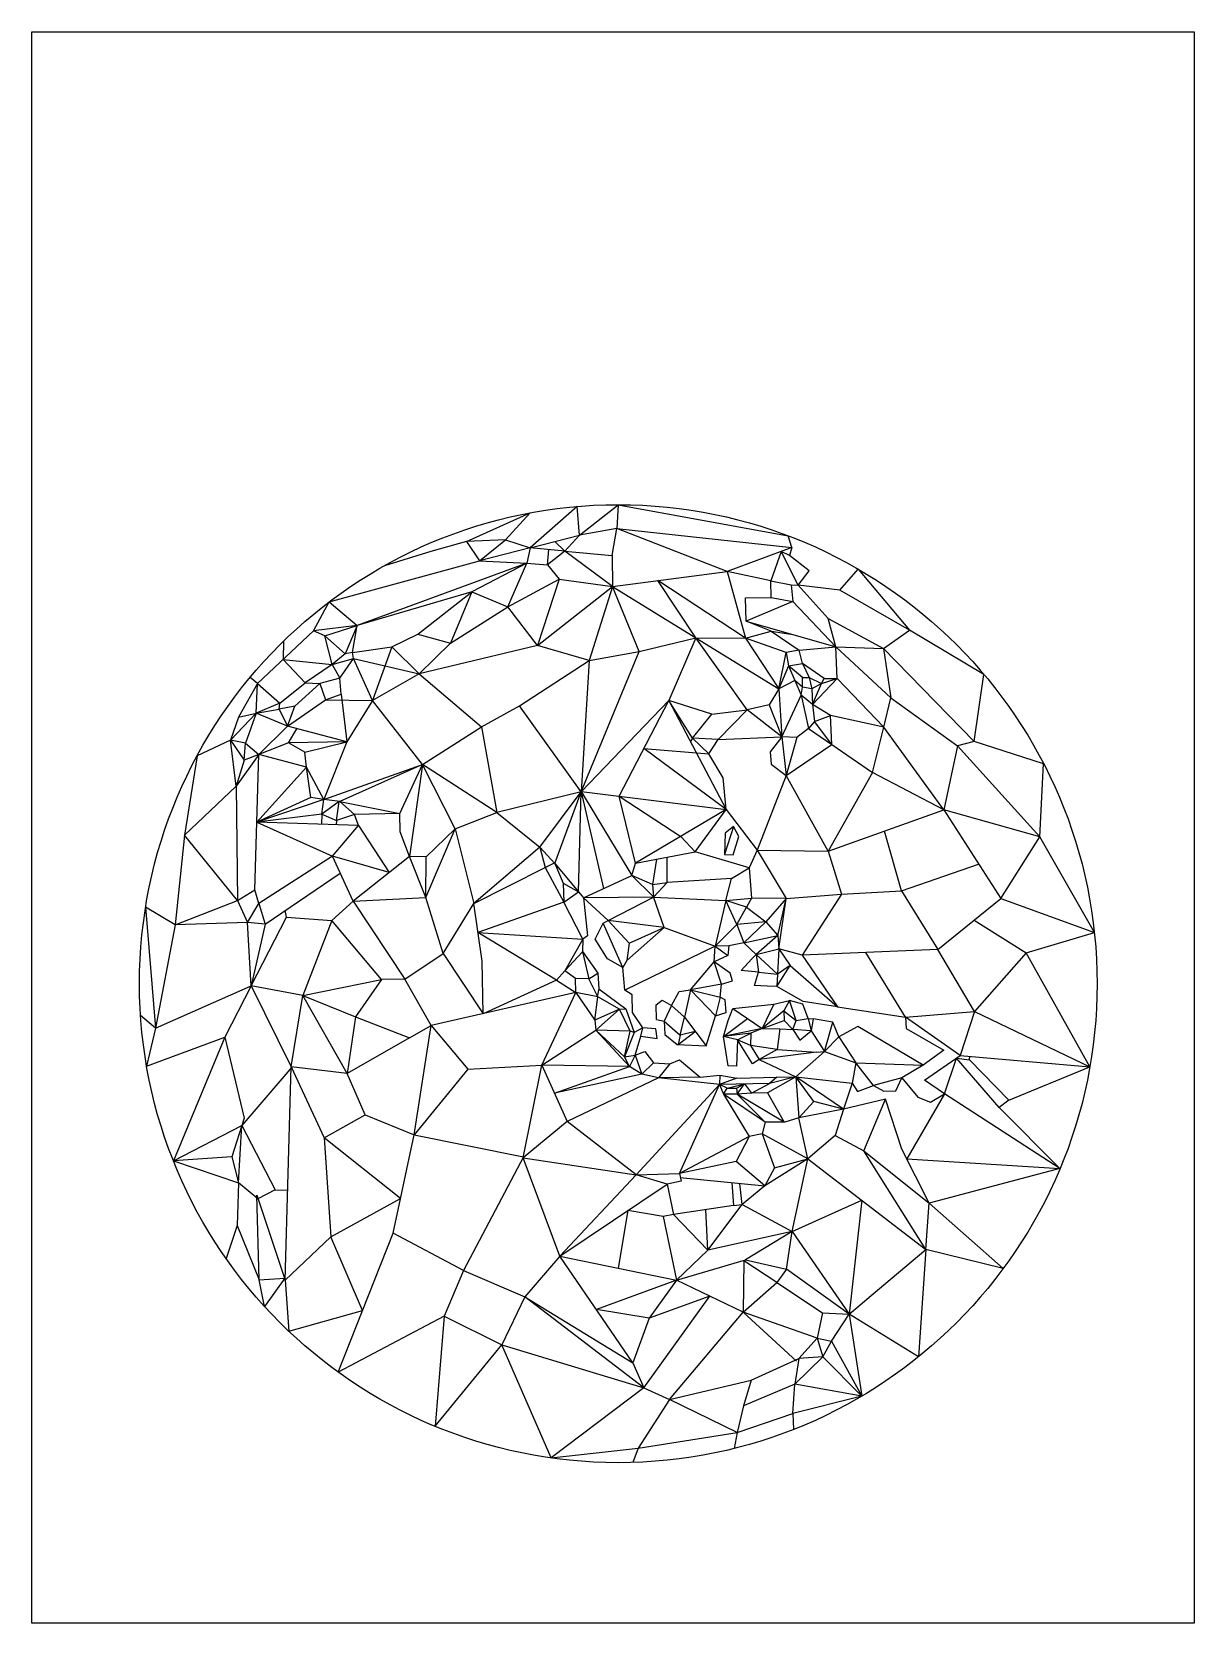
# Model space of a CAD drawing. Header units: millimetres. Extents: x 32631 to 3012340, y 24178 to 4101747.
import ezdxf

# ---------------------------------------------------------------- set-up
doc = ezdxf.new("R2010")
doc.units = ezdxf.units.MM
doc.header["$LTSCALE"] = 0.5
picture_1 = doc.add_image_def('image1.png', size_in_pixel=(2155, 2949))

msp = doc.modelspace()

# ---------------------------------------------------------------- linework, layer by layer
at = {"color": 3}
for points in [[(1246724, 2799968), (1146802, 2795396), (1309794, 2869090)], [(1246724, 2799968), (1309794, 2869090)], [(1536055, 2890126), (1531951, 2829049), (1436829, 2812402), (1536055, 2890126)], [(1536055, 2890126), (1971266, 2810374)], [(1399087, 2771334), (1520371, 2760049), (1531951, 2829049)], [(1520371, 2760049), (1521233, 2680327), (1815246, 2718785), (1531951, 2829049), (1980933, 2780240), (1815246, 2718785)], [(1146802, 2795396), (1055562, 2769764), (936316, 2733619)], [(1146802, 2795396), (1180248, 2745896)], [(1399087, 2771334), (1310271, 2779598), (1301521, 2740195), (1354394, 2735611), (1358073, 2775150)], [(1436829, 2812402), (1399087, 2771334), (1373550, 2796000)], [(1980933, 2780240), (1974998, 2760244), (1953933, 2770225), (1927077, 2695260), (1815246, 2718785)], [(1980933, 2780240), (1971266, 2810374)], [(1977216, 2780644), (1980933, 2780240)], [(1815246, 2718785), (1862139, 2548055), (1928142, 2566183), (1863540, 2591488), (1862184, 2651106), (1928048, 2652604), (1927077, 2695260), (1979466, 2684979), (1983534, 2642298), (2093359, 2525773), (2073699, 2598263), (1997092, 2684302), (2025566, 2720885), (1974998, 2760244)], [(1979466, 2684979), (1997092, 2684302), (1953933, 2770225)], [(1021795, 2558711), (1105557, 2535352), (1252576, 2628433), (1384258, 2699290), (1328547, 2529154), (1252576, 2628433)], [(1328547, 2529154), (1521233, 2680327), (1461052, 2490938), (1589396, 2514117), (1521233, 2680327), (1734661, 2549157), (1636987, 2695468)], [(1734661, 2549157), (1862139, 2548055), (1947653, 2418255), (1966541, 2511472), (1862139, 2548055), (1636987, 2695468)], [(854961, 2511082), (955859, 2525508), (1021795, 2558711), (1160490, 2666555), (1105557, 2535352), (1025691, 2457097), (955859, 2525508), (905653, 2388041), (857150, 2495772), (1025691, 2457097), (905653, 2388041)], [(1160644, 2666924), (866307, 2580856)], [(1928048, 2652604), (1983534, 2642298), (1863540, 2591488), (2093359, 2525773)], [(795212, 2641319), (866307, 2580856)], [(854961, 2511082), (866307, 2580856), (835557, 2508308), (783924, 2554430), (866307, 2580856)], [(678124, 2540473), (676752, 2493796)], [(1775994, 2353411), (1866159, 2364251), (1734661, 2549157), (1947653, 2418255), (1922667, 2377599), (1866159, 2364251)], [(1928142, 2566183), (1999411, 2516925), (2093359, 2525773)], [(1928142, 2566183), (1978450, 2558630)], [(802194, 2480220), (857150, 2495772)], [(1461052, 2490938), (1441040, 2154454), (1282727, 2374805)], [(610899, 2431803), (592204, 2447343)], [(802194, 2480220), (822134, 2445228), (770747, 2431542)], [(1972231, 2477172), (1947653, 2418255)], [(2007847, 2447593), (1972231, 2477172), (2004982, 2402243)], [(2063675, 2445098), (2007942, 2483096), (2025712, 2446907)], [(2025712, 2446907), (2032583, 2418067)], [(562060, 2346010), (607994, 2355625), (610899, 2431803), (668616, 2381727), (607994, 2355625)], [(706963, 2373850), (770747, 2431542)], [(1988607, 2439707), (1947653, 2418255)], [(2008534, 2422187), (1988607, 2439707)], [(2057319, 2431800), (2063675, 2445098), (2097200, 2444698), (2033860, 2378446), (2004982, 2402243), (2008534, 2422187)], [(2032583, 2418067), (2033860, 2378446), (2057319, 2431800), (2097200, 2444698)], [(1034254, 2224402), (905653, 2388041), (839827, 2282862), (688483, 2322334), (785824, 2390232), (905653, 2388041)], [(825456, 2404697), (839827, 2282862)], [(1441252, 2154968), (1571025, 1940172), (1580074, 1971319), (1732900, 2000457), (1812329, 2108970), (1805291, 2190355), (1768090, 2251644), (1792220, 2288820), (1725862, 2291834), (1665535, 2387973)], [(1538245, 2142822), (1665535, 2387973), (1812329, 2108970), (1601890, 2265397), (1768090, 2251644), (1725862, 2291834)], [(1725862, 2291834), (1775994, 2353411), (1665535, 2387973)], [(2023892, 2316216), (2083032, 2275807), (2039233, 2334504), (2080449, 2349620)], [(542095, 2286855), (456339, 2246402), (423983, 2043099), (556340, 2168770)], [(690978, 2279536), (614559, 2249676), (577375, 2235147), (556340, 2168770), (542095, 2286855), (577375, 2235147), (580759, 2279079), (542095, 2286855)], [(839827, 2282862), (690978, 2279536), (712422, 2316090)], [(1441040, 2154454), (1224601, 2101261), (1034254, 2224402), (1185550, 2320743), (1224601, 2101261)], [(1725862, 2291834), (1720815, 2282905)], [(1954993, 2294968), (1966497, 2196466)], [(1994018, 2293355), (1966497, 2196466)], [(869756, 2068387), (609386, 2076593), (736977, 2217291), (614559, 2249676)], [(1043347, 1987906), (1000541, 1988295), (976869, 2051471), (975920, 2098848), (860213, 2096530), (822314, 2129170), (781542, 2134855), (736977, 2217291), (732236, 2256141), (690978, 2279536)], [(732236, 2256141), (839827, 2282862), (781542, 2134855), (1034254, 2224402), (822314, 2129170), (975920, 2098848), (1034254, 2224402), (1000541, 1988295)], [(1087110, 1739987), (1042399, 1883676), (1043347, 1987906), (1118254, 2059919), (1034254, 2224402)], [(747652, 2139580), (609386, 2076593)], [(781542, 2134855), (609386, 2076593)], [(1224601, 2101261), (1334729, 2012398), (1441040, 2154454)], [(1334729, 2012398), (1373494, 1971119), (1441040, 2154454)], [(1373494, 1971119), (1394465, 1920315), (1396372, 1872050), (1433866, 1898088), (1441040, 2154454)], [(1441040, 2154454), (1498005, 1906559)], [(1441361, 2154788), (1812329, 2108970), (1580074, 1971319), (1538245, 2142822), (1696202, 2040144), (1732900, 2000457)], [(775853, 2097079), (609386, 2076593)], [(775853, 2097079), (775043, 2071372)], [(775853, 2097079), (813563, 2080711), (813230, 2070168)], [(1118254, 2059919), (1224601, 2101261)], [(609377, 2076324), (803382, 1989741)], [(1042399, 1883676), (1118254, 2059919)], [(1118254, 2059919), (1165698, 1868081)], [(1831743, 2065778), (1810050, 2048599), (1808413, 1993788), (1830509, 1993128), (1844841, 2039600), (1831743, 2065778), (1808413, 1993788)], [(1373494, 1971119), (1433866, 1898088)], [(1633857, 1981573), (1623384, 1916649), (1660942, 1921710), (1661334, 1986812)], [(1634083, 1571044), (1632789, 1608545), (1648317, 1620830), (1672256, 1607252), (1692519, 1642977), (1721429, 1647339), (1781635, 1718689), (1784223, 1758776), (1819809, 1794337), (1839863, 1814377), (1812044, 1875805), (1826279, 1932703), (1871569, 1959859), (1877392, 1882270), (1864452, 1858994), (1914271, 1821493), (1945328, 1786579), (1947916, 1752310), (1977031, 1709637), (1944381, 1687361), (1942740, 1655325), (1917920, 1656597), (1884910, 1658288), (1895508, 1692180), (1850865, 1696706), (1878686, 1726448), (1889447, 1737952), (1858038, 1767331), (1819809, 1760069), (1816574, 1734853), (1781635, 1718689)], [(1433866, 1898088), (1446473, 1882837), (1456872, 1784960), (1444957, 1777131), (1444205, 1744812), (1483842, 1689373), (1486098, 1649788), (1535533, 1613094), (1555247, 1598461), (1576398, 1537432), (1566621, 1540689), (1539294, 1597060), (1483637, 1629379), (1460321, 1674976), (1426225, 1676229), (1399400, 1695771), (1377588, 1671970), (1427479, 1639901), (1475614, 1569250), (1478097, 1543831), (1552307, 1475184), (1579633, 1479192), (1593422, 1528548), (1636042, 1522034), (1632282, 1547338), (1598938, 1549342), (1572618, 1589025), (1571866, 1634122), (1552562, 1646148), (1547539, 1704138), (1508679, 1726185), (1476839, 1777044), (1497639, 1817743), (1510174, 1824257), (1564327, 1766383), (1558059, 1722539), (1653327, 1806719), (1626603, 1884983), (1571025, 1940172)], [(1394465, 1920315), (1433866, 1898088)], [(1446473, 1882837), (1510174, 1824257), (1626667, 1884795), (1446473, 1882837), (1571025, 1940172)], [(1858038, 1767331), (1914271, 1821493), (1839863, 1814377), (1864452, 1858994), (1812044, 1875805), (1877392, 1882270)], [(399986, 1813412), (324416, 1858600), (349364, 1549193), (311374, 1581655)], [(685640, 1833383), (682164, 1850460)], [(630445, 1815332), (595063, 1656878)], [(1558059, 1722539), (1547539, 1704138), (1497639, 1817743)], [(1564327, 1766383), (1653327, 1806719), (1510174, 1824257)], [(1653327, 1806719), (1784223, 1758776), (1552562, 1646148)], [(1839863, 1814377), (1858038, 1767331), (1945328, 1786579), (1889447, 1737952), (1947916, 1752310), (1944381, 1687361), (1889447, 1737952), (1895508, 1692180), (1944381, 1687361)], [(1819809, 1760069), (1784223, 1758776)], [(1784223, 1758776), (1816574, 1734853)], [(1634083, 1571044), (1653346, 1566667), (1654998, 1532411), (1687213, 1507235), (1761553, 1503107), (1785095, 1580287), (1812766, 1588954), (1810288, 1621147), (1797072, 1628576), (1800789, 1661594), (1828873, 1669848), (1822981, 1689894), (1781635, 1718689)], [(1800789, 1661594), (1781635, 1718689)], [(1593422, 1528548), (1598938, 1549342), (1576398, 1537432), (1552307, 1475184), (1566621, 1540689), (1478097, 1543831), (1539294, 1597060), (1475614, 1569250), (1483637, 1629379), (1427479, 1639901), (1426225, 1676229)], [(1800789, 1661594), (1721429, 1647339), (1797072, 1628576), (1785095, 1580287), (1721429, 1647339), (1705786, 1577033), (1672256, 1607252), (1653346, 1566667), (1695048, 1530808), (1705786, 1577033), (1761553, 1503107)], [(1829657, 1599261), (1905226, 1548254), (1805793, 1527056), (1867442, 1573758)], [(1960137, 1593151), (1905226, 1548254), (1961036, 1568430)], [(1935056, 1609860), (1974530, 1619670)], [(1960137, 1593151), (1992071, 1568430)], [(1992071, 1568430), (1974530, 1619670)], [(2022656, 1573374), (2030308, 1542179)], [(2022656, 1573374), (2035507, 1572724)], [(349364, 1549193), (326950, 1451842), (527839, 1525881), (395759, 1208727), (571085, 1299480)], [(1695048, 1530808), (1689542, 1507106), (1733514, 1540276), (1695048, 1530808)], [(1875396, 1536330), (1805793, 1527056)], [(1842016, 1518961), (1805793, 1527056)], [(1842016, 1518961), (1875396, 1536330)], [(1874733, 1504533), (1842016, 1518961)], [(1905226, 1548254), (1950418, 1546933), (1943665, 1493847), (2044056, 1487099), (2064442, 1489034)], [(1950418, 1546933), (1983525, 1545057), (2001719, 1518275), (2030308, 1542179), (1983525, 1545057)], [(1579633, 1479192), (1564374, 1450425), (1552307, 1475184)], [(1579633, 1479192), (1604005, 1489242), (1626576, 1459867), (1596656, 1430492), (1564374, 1450425)], [(1579633, 1479192), (1596656, 1430492)], [(1943665, 1493847), (1874733, 1504533)], [(1943665, 1493847), (1897271, 1468099), (1991051, 1424126), (2064442, 1489034)], [(2044056, 1487099), (1897271, 1468099)], [(1626576, 1459867), (1667798, 1457236), (1638928, 1421828), (1596656, 1430492)], [(1667798, 1457236), (1692768, 1467467), (1746046, 1422880), (1638928, 1421828)], [(1746046, 1422880), (1796466, 1428378), (1795154, 1404773), (1638928, 1421828)], [(1796466, 1428378), (1839814, 1421034), (1795154, 1404773)], [(1839814, 1421034), (1942433, 1423132), (1924061, 1407133), (1795154, 1404773)], [(1991051, 1424126), (1918581, 1382736), (1877114, 1382212), (1924061, 1407133)], [(1942433, 1423132), (1991051, 1424126), (1924061, 1407133)], [(545378, 1219189), (395759, 1208727)], [(395759, 1208727), (562074, 1152452)]]:
    msp.add_lwpolyline(points, dxfattribs=at)
for points in [[(1436829, 2812402), (1430513, 2885580), (1310271, 2779598)], [(1310271, 2779598), (1180248, 2745896), (1246724, 2799968)], [(1301521, 2740195), (866307, 2580856), (754759, 2567232), (795212, 2641319), (1180248, 2745896)], [(1160644, 2666924), (1252576, 2628433), (1301521, 2740195)], [(1354394, 2735611), (1384258, 2699290), (1521233, 2680327), (1399087, 2771334)], [(754759, 2567232), (610899, 2431803), (562060, 2346010), (542095, 2286855), (607994, 2355625), (580759, 2279079), (614559, 2249676), (688483, 2322334), (706963, 2373850), (666841, 2366560), (668616, 2381727), (733299, 2433729), (770747, 2431542), (785824, 2390232), (825456, 2404697), (822134, 2445228), (857150, 2495772), (854961, 2511082), (835557, 2508308), (802194, 2480220), (783924, 2554430)], [(1328547, 2529154), (1025691, 2457097), (1185550, 2320743), (1282727, 2374805), (1461052, 2490938)], [(1589396, 2514117), (1734661, 2549157), (1665535, 2387973), (1441040, 2154454)], [(733299, 2433729), (676752, 2493796), (802194, 2480220)], [(1999411, 2516925), (1966541, 2511472), (1972231, 2477172), (2007942, 2483096)], [(2007847, 2447593), (2025712, 2446907), (2057319, 2431800), (2032583, 2418067), (2008534, 2422187)], [(666841, 2366560), (688483, 2322334), (607994, 2355625)], [(2033860, 2378446), (2039233, 2334504), (2023892, 2316216), (1994018, 2293355), (1954993, 2294968), (1925319, 2256712), (1928010, 2224975), (1966497, 2196466), (2083032, 2275807), (2080449, 2349620)], [(423983, 2043099), (399986, 1813412), (559585, 1876264)], [(869756, 2068387), (948691, 1947272), (803382, 1989741)], [(399986, 1813412), (349364, 1549193), (595063, 1656878), (585180, 1819196)], [(1829657, 1599261), (1935056, 1609860), (1905226, 1548254), (1875396, 1536330), (1874733, 1504533), (1897271, 1468099), (1880064, 1457455), (1842016, 1518961), (1838938, 1451538), (1817558, 1452514), (1805793, 1527056), (1817725, 1568127)], [(1974530, 1619670), (1960137, 1593151), (1961036, 1568430), (1983525, 1545057), (1992071, 1568430), (2022656, 1573374), (2008713, 1610680)], [(1815422, 1395452), (1838767, 1395452), (1840740, 1380009), (1806051, 1380009)], [(1991051, 1424126), (2135166, 1407487), (2113703, 1341152)]]:
    msp.add_lwpolyline(points, close=True, dxfattribs=at)
at = {"color": 4}
for points in [[(2104302, 2670698), (2150668, 2725152), (2282698, 2568826)], [(2216025, 2521237), (2282698, 2568826), (2104302, 2670698), (1997092, 2684302)], [(2073699, 2598263), (2216025, 2521237)], [(2405655, 2272300), (2616834, 2039295), (2626339, 2226414), (2448055, 2283160), (2473172, 2455374), (2282698, 2568826)], [(2097200, 2444698), (2093359, 2525773)], [(2216025, 2521237), (2448055, 2283160), (2405655, 2272300)], [(1947653, 2418255), (1954993, 2294968), (1866159, 2364251), (1792220, 2288820), (1954993, 2294968), (2004982, 2402243), (2023892, 2316216)], [(2097200, 2444698), (2216727, 2320439)], [(1922667, 2377599), (1954993, 2294968)], [(2083032, 2275807), (2188017, 2204073), (2216727, 2320439), (2080449, 2349620)], [(1812329, 2108970), (1891670, 2004724), (1871569, 1959859), (1732900, 2000457)], [(2073814, 2002474), (2108293, 1892515), (2262127, 1900894), (2218313, 2053799)], [(2262127, 1900894), (2354847, 1750237), (2516722, 1880799), (2756386, 1793962), (2616834, 2039295)], [(1891670, 2004724), (1966401, 1880648), (1877392, 1882270)], [(2262127, 1900894), (2459746, 1969394)], [(1623384, 1916649), (1571025, 1940172)], [(1623384, 1916649), (1626603, 1884983)], [(1826279, 1932703), (1660942, 1921710), (1626667, 1884795), (1812044, 1875805), (1784223, 1758776)], [(1966401, 1880648), (1914271, 1821493)], [(1945328, 1786579), (1966401, 1880648)], [(2448513, 1825784), (2581423, 1742172), (2449596, 1591465), (2744742, 1449461), (2581423, 1742172), (2756386, 1793962)], [(2354847, 1750237), (2007568, 1735791), (2097826, 1603489), (2272650, 1576612), (2170768, 1742580)], [(2272650, 1576612), (2449596, 1591465), (2354847, 1750237)], [(2097826, 1603489), (2009598, 1617053), (1942740, 1655325), (1977031, 1709637), (2097826, 1603489)], [(2449596, 1591465), (2412856, 1478745), (2744742, 1449461)], [(2412856, 1478745), (2272650, 1576612)], [(2512067, 1345608), (2668209, 1188790), (2372302, 1380435), (2403272, 1472184)], [(2537345, 1364601), (2744742, 1449461)], [(2372302, 1380435), (2275506, 1213600), (2668209, 1188790), (2332706, 1100230), (2522676, 932694), (2324162, 981568), (2305360, 706419), (2127531, 815774), (2160113, 605893), (1983284, 561499), (1988784, 636616), (2060285, 706236), (2082468, 746734), (2160113, 605893), (1988784, 636616)], [(1876847, 646645), (1999224, 702524)], [(1999224, 702524), (1988784, 636616)], [(2060285, 706236), (2160113, 605893)], [(1841157, 512980), (1667385, 597635), (1876847, 646645), (1856741, 580769)], [(1988784, 636616), (1856741, 580769), (1841157, 512980), (1983284, 561499), (1985258, 520555)], [(1667385, 597635), (1587328, 472644), (1841157, 512980)], [(1841157, 512980), (1833352, 471949)], [(1587328, 472644), (1573453, 435969)]]:
    msp.add_lwpolyline(points, dxfattribs=at)
for points in [[(2235107, 2394935), (2093359, 2525773), (2216025, 2521237)], [(2216727, 2320439), (2235107, 2394935), (2405655, 2272300), (2370664, 2107912)], [(2188017, 2204073), (2073814, 2002474), (2370664, 2107912)], [(1891670, 2004724), (2073814, 2002474), (1966497, 2196466)], [(2370664, 2107912), (2516722, 1880799), (2616834, 2039295)], [(1966401, 1880648), (2108293, 1892515), (2007568, 1735791), (1947916, 1752310)], [(1999224, 702524), (2046222, 754039), (2060285, 706236)]]:
    msp.add_lwpolyline(points, close=True, dxfattribs=at)
at = {"color": 1}
for points in [[(803382, 1989741), (614642, 1868451), (604212, 1903510), (614559, 2249676), (556340, 2168770), (559585, 1876264), (604212, 1903510)], [(856226, 1874115), (803382, 1989741), (869756, 2068387), (860213, 2096530), (813563, 2080711), (820358, 2129443), (775853, 2097079), (781542, 2134855), (747652, 2139580), (736977, 2217291)], [(1334729, 2012398), (1165698, 1868081)], [(1334729, 2012398), (1348361, 1960105), (1372444, 1972238)], [(727069, 1632392), (595063, 1656878), (685640, 1833383), (801880, 1824332), (856226, 1874115), (989101, 1674686), (1087110, 1739987), (1189879, 1585745), (1186832, 1720239), (1165698, 1868081), (1348361, 1960105), (1396372, 1872050)], [(559585, 1876264), (585180, 1819196), (614642, 1868451), (630445, 1815332), (823245, 1946280)], [(1087110, 1739987), (1165698, 1868081)], [(630445, 1815332), (585180, 1819196)], [(1377588, 1671970), (1176265, 1794160)], [(1444957, 1777131), (1399400, 1695771), (1444265, 1744728), (1460321, 1674976), (1483842, 1689373)], [(1377588, 1671970), (1189879, 1585745)], [(595063, 1656878), (527839, 1525881), (577251, 1317777), (545378, 1219189), (562074, 1152452), (559038, 1043247), (615196, 903707), (609124, 1120601), (682002, 903472), (691664, 772018), (880523, 825004), (798870, 1014194), (977847, 1112158), (782175, 1267490), (886901, 1326643), (1012716, 1275069), (1056625, 1555372)], [(595063, 1656878), (697180, 1449499)], [(886901, 1326643), (840758, 1432560), (697180, 1449499), (727069, 1632392)], [(1001178, 1523827), (840758, 1432560), (727069, 1632392), (862293, 1578136), (840758, 1432560)], [(1486098, 1649788), (1482320, 1629626)], [(1539294, 1597060), (1555247, 1598461)], [(2272650, 1576612), (2274371, 1548234), (2370359, 1492071), (2317218, 1454257), (2150306, 1553473), (2101447, 1526570), (2086144, 1564105), (2035507, 1572724), (2030308, 1542179), (2064442, 1489034), (2145182, 1460314), (2135166, 1407487), (2149078, 1386912), (2190063, 1401566), (2217051, 1387386), (2247378, 1388220), (2262680, 1421584), (2303858, 1371816), (2336410, 1359304), (2372302, 1380435), (2320830, 1415746), (2412856, 1478745)], [(2101447, 1526570), (2064442, 1489034), (2086144, 1564105)], [(2101447, 1526570), (2145182, 1460314), (2317218, 1454257), (2262680, 1421584), (2190063, 1401566), (2145182, 1460314)], [(2436038, 1467972), (2436802, 1476632)], [(699132, 1449269), (571239, 1299182), (656527, 1134413), (688397, 1133527)], [(2113703, 1341152), (2037474, 1361006), (1991051, 1424126), (1998596, 1319035), (2037474, 1361006)], [(2113703, 1341152), (2091927, 1273850), (2165109, 1234224), (2221286, 1366615)], [(2091927, 1273850), (2022211, 1213824), (1998596, 1319035)], [(656527, 1134413), (612191, 1111464), (562074, 1152452), (571239, 1299182)], [(2022211, 1213824), (2324162, 981568), (2165109, 1234224), (2332706, 1100230)], [(1936180, 1191238), (1911318, 1144554), (1838525, 1206832)], [(1981876, 1027460), (2022211, 1213824), (1911318, 1144554), (1853215, 1096587)], [(1694741, 1166240), (1911318, 1144554)], [(1826704, 1153027), (1831694, 1094744), (1853215, 1096587), (1847682, 1150926)], [(1981876, 1027460), (2160032, 1107814), (2127531, 815774)], [(1831694, 1094744), (1677770, 1071487), (1765391, 980113), (1760330, 1083961)], [(559038, 1043247), (530614, 958837)], [(1981876, 1027460), (1862515, 955519)], [(1765391, 980113), (1685256, 903108)], [(2059395, 819405), (2127531, 815774)]]:
    msp.add_lwpolyline(points, dxfattribs=at)
for points in [[(856226, 1874115), (1042399, 1883676), (1000541, 1988295)], [(1444957, 1777131), (1396372, 1872050), (1176265, 1794160)], [(727069, 1632392), (928716, 1673177), (801880, 1824332)], [(1056625, 1555372), (989101, 1674686), (928716, 1673177), (862293, 1578136), (1001178, 1523827)], [(2512067, 1345608), (2403272, 1472184), (2436038, 1467972), (2537345, 1364601)], [(697180, 1449499), (782175, 1267490), (798870, 1014194), (682002, 903472)], [(1998596, 1319035), (1962557, 1307692), (1912612, 1307975), (1905234, 1277915), (1871464, 1270826), (1838525, 1206832), (1692676, 1176014), (1696806, 1156466), (1661395, 1148984), (1677770, 1071487), (1650878, 1065804), (1685256, 903108), (1862515, 955519), (1967031, 931583), (1942200, 897028), (2059395, 819405), (2046222, 754039), (2082468, 746734), (2127531, 815774), (2183995, 863383), (2324162, 981568), (2332706, 1100230), (2262998, 1238391), (2221286, 1366615), (2113703, 1341152)], [(1905234, 1277915), (1936180, 1191238), (2022211, 1213824)], [(1765391, 980113), (1853215, 1096587), (1981876, 1027460)], [(1981876, 1027460), (2127531, 815774), (1967031, 931583)], [(615196, 903707), (681626, 908590), (628947, 835976)]]:
    msp.add_lwpolyline(points, close=True, dxfattribs=at)
at = {"color": 6}
for points in [[(1339907, 1454033), (1427479, 1639901), (1056625, 1555372), (1150137, 1443836)], [(1339907, 1454033), (1478097, 1543831), (1564374, 1450425)], [(1405324, 1309917), (1292331, 1216315), (1582247, 1173229)]]:
    msp.add_lwpolyline(points, close=True, dxfattribs=at)
for points in [[(1150137, 1443836), (1012716, 1275069), (1292868, 1219000), (1139425, 928086), (958836, 1023338), (1012716, 1275069)], [(1386085, 964713), (1292331, 1216315), (1339907, 1454033), (1405324, 1309917)], [(1596656, 1430492), (1372616, 1381975), (1564374, 1450425)], [(1638928, 1421828), (1405324, 1309917)], [(1582247, 1173229), (1795154, 1404773)], [(1582247, 1173229), (1692676, 1176014), (1795154, 1404773), (1806051, 1380009)], [(1815422, 1395452), (1795154, 1404773)], [(1815422, 1395452), (1859608, 1405953), (1877114, 1382212), (1840740, 1380009), (1859608, 1405953)], [(1838767, 1395452), (1859608, 1405953)], [(1918581, 1382736), (1961437, 1307698), (1840740, 1380009), (1912612, 1307975), (1806051, 1380009), (1871464, 1270826), (1692676, 1176014)], [(1089302, 810947), (818217, 667207), (958836, 1023338)], [(1364101, 447504), (1237410, 737395), (1601873, 627588), (1296880, 860712), (1573625, 691475), (1386085, 964713), (1296880, 860712), (1237410, 737395)], [(1386085, 964713), (1685256, 903108), (1479855, 828094)], [(2046222, 754039), (1856107, 820734), (1942200, 897028), (1857999, 952797), (1856107, 820734), (1685256, 903108), (1615254, 805877), (1573625, 691475), (1601873, 627588), (1770682, 861921), (1615254, 805877)], [(1139425, 928086), (1089302, 810947), (1237410, 737395)], [(1139425, 928086), (1296880, 860712)], [(1615254, 805877), (1479855, 828094)], [(1601873, 627588), (1667385, 597635), (1856107, 820734), (1993071, 695780)], [(1089302, 810947), (1066584, 528735), (1237410, 737395)], [(1601873, 627588), (1364101, 447504), (1587328, 472644)]]:
    msp.add_lwpolyline(points, dxfattribs=at)
at = {"color": 5}
msp.add_lwpolyline([(1661395, 1148984), (1582247, 1173229), (1386085, 964713)], close=True, dxfattribs=at)
msp.add_lwpolyline([(1650878, 1065804), (1560545, 1081483), (1535671, 933911)], dxfattribs=at)
at = {"color": 1}
msp.add_circle((1536055, 1662762), 1227364, dxfattribs=at)

# ---------------------------------------------------------------- pictures from other files: only their frames are drawn
image = msp.add_image(picture_1, insert=(32631, 24178), size_in_units=(2979709, 4077569))
image.dxf.flags = 7

doc.saveas('drawing.dxf')
